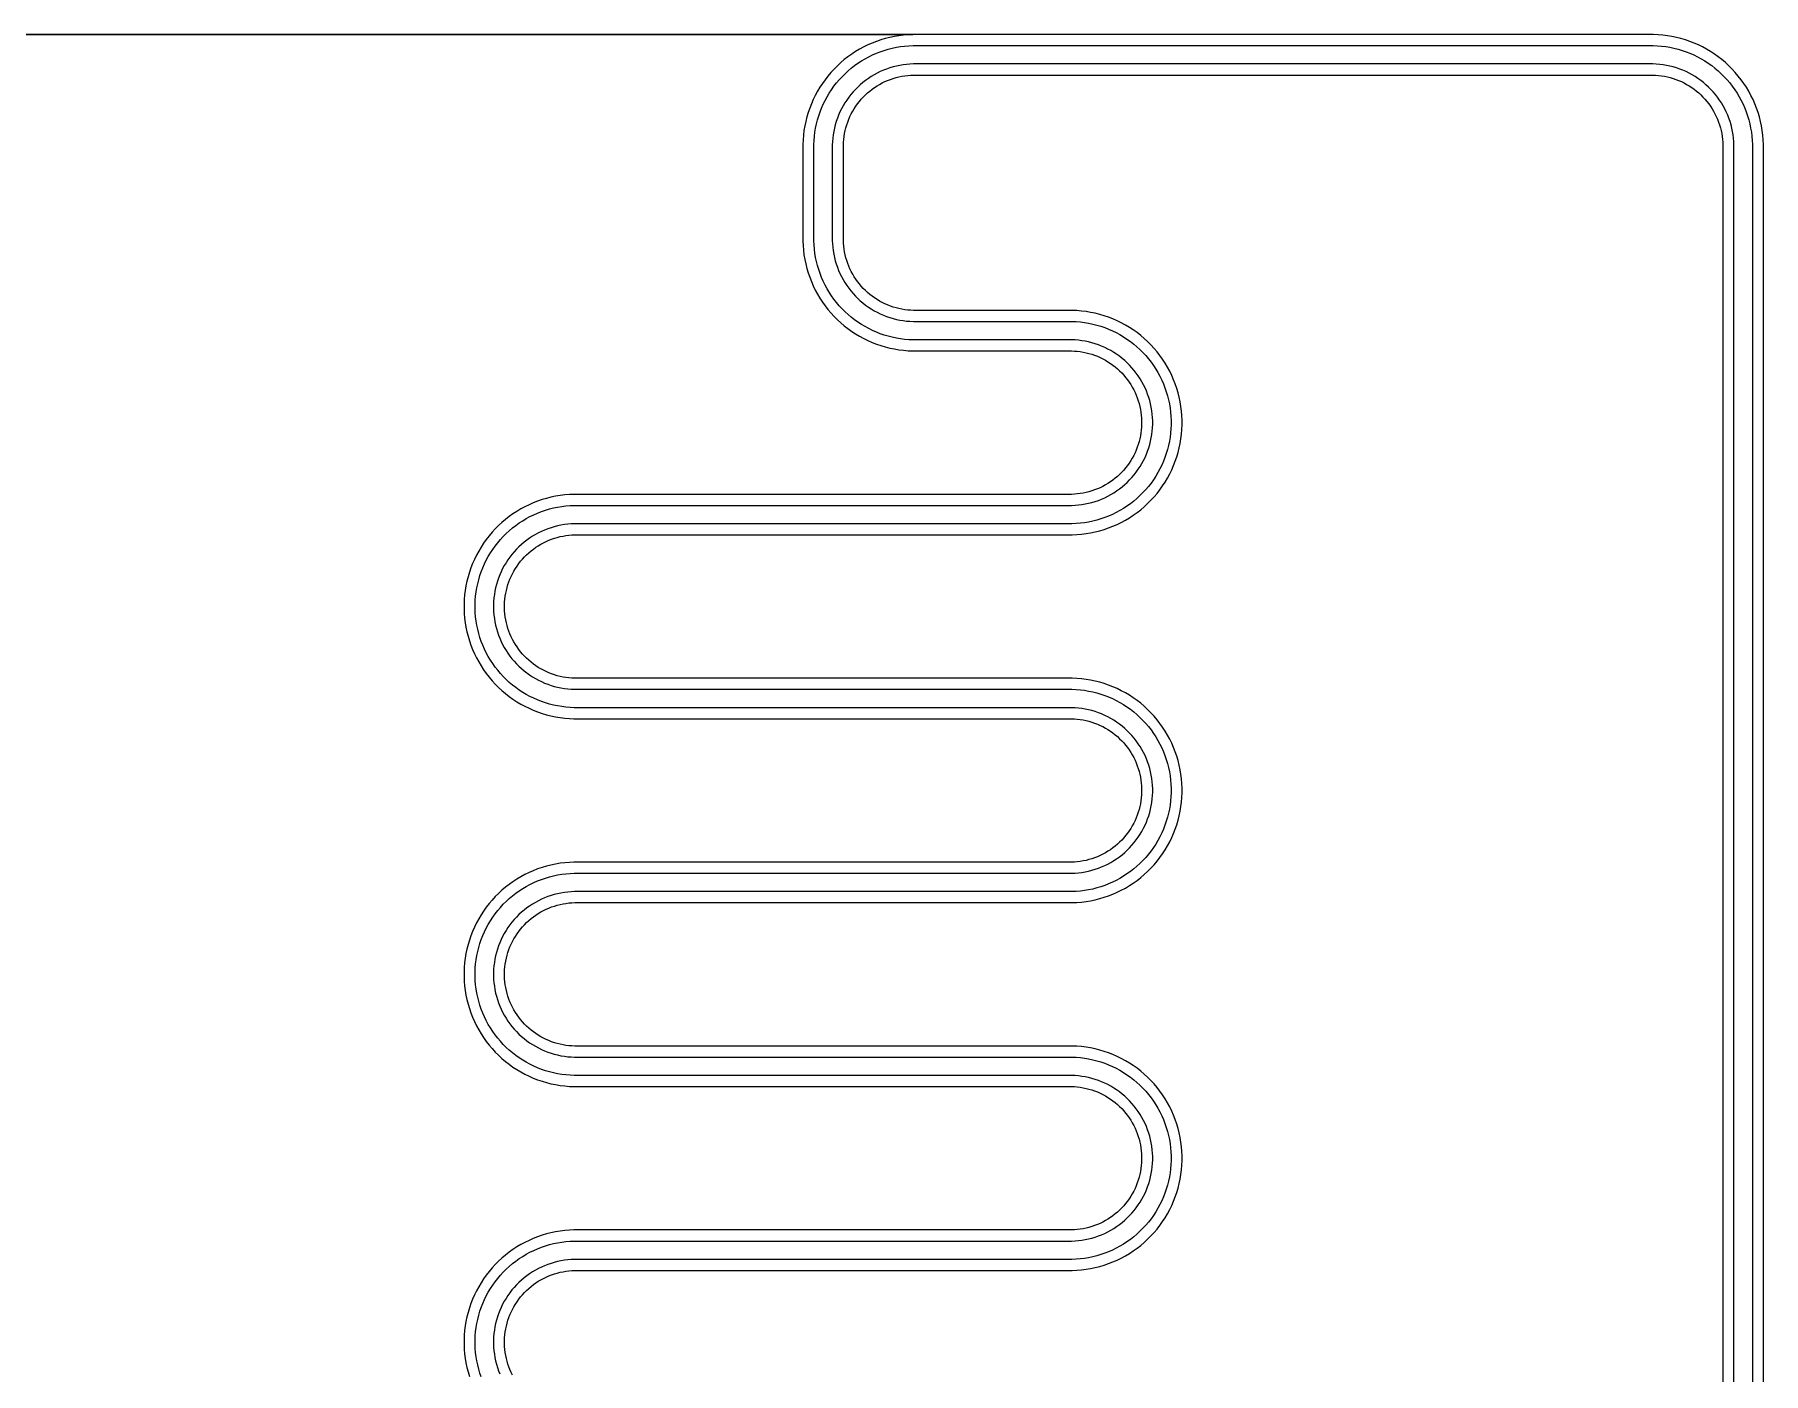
# Model space of a CAD drawing. Extents: x -3354 to 6958, y 9496 to 19808.
# Drawn here: x 2920 to 3860, y 13909 to 14637 of the extents above; entities that cross this region are included whole.
import ezdxf

# ---------------------------------------------------------------- set-up
doc = ezdxf.new("R2010")
doc.units = 0
doc.layers.add('L1D0', color=3, linetype='CONTINUOUS')

msp = doc.modelspace()

# ---------------------------------------------------------------- linework, layer by layer
at = {"layer": 'L1D0'}
for points in [[(3859.83, 13568.013), (3859.83, 14577.274), (3859.726, 14579.794), (3859.518, 14582.307), (3859.206, 14584.81), (3858.79, 14587.297), (3858.273, 14589.765), (3857.654, 14592.21), (3856.934, 14594.627), (3856.115, 14597.012), (3855.199, 14599.362), (3854.186, 14601.671), (3853.078, 14603.937), (3851.878, 14606.155), (3850.587, 14608.321), (3849.207, 14610.432), (3847.742, 14612.485), (3846.193, 14614.475), (3844.563, 14616.399), (3842.855, 14618.255), (3841.072, 14620.038), (3839.216, 14621.746), (3837.292, 14623.376), (3835.302, 14624.925), (3833.249, 14626.39), (3831.138, 14627.77), (3828.972, 14629.061), (3826.754, 14630.261), (3824.488, 14631.369), (3822.179, 14632.382), (3819.829, 14633.298), (3817.444, 14634.117), (3815.027, 14634.837), (3812.582, 14635.456), (3810.114, 14635.973), (3807.627, 14636.389), (3805.124, 14636.701), (3802.611, 14636.909), (3800.091, 14637.013), (-1551.17, 14637.013)], [(1600.091, 14637.013), (3397.569, 14637.013), (3395.049, 14636.909), (3392.536, 14636.701), (3390.033, 14636.389), (3387.546, 14635.973), (3385.078, 14635.456), (3382.633, 14634.837), (3380.216, 14634.117), (3377.831, 14633.298), (3375.481, 14632.382), (3373.172, 14631.369), (3370.906, 14630.261), (3368.688, 14629.061), (3366.522, 14627.77), (3364.411, 14626.39), (3362.358, 14624.925), (3360.368, 14623.376), (3358.444, 14621.746), (3356.588, 14620.038), (3354.805, 14618.255), (3353.097, 14616.399), (3351.467, 14614.475), (3349.918, 14612.485), (3348.453, 14610.432), (3347.073, 14608.321), (3345.782, 14606.155), (3344.582, 14603.937), (3343.474, 14601.671), (3342.461, 14599.362), (3341.545, 14597.012), (3340.726, 14594.627), (3340.006, 14592.21), (3339.387, 14589.765), (3338.87, 14587.297), (3338.454, 14584.81), (3338.142, 14582.307), (3337.934, 14579.794), (3337.83, 14577.274), (3337.83, 14524.752), (3337.934, 14522.232), (3338.142, 14519.719), (3338.454, 14517.216), (3338.87, 14514.729), (3339.387, 14512.261), (3340.006, 14509.816), (3340.726, 14507.399), (3341.545, 14505.014), (3342.461, 14502.664), (3343.474, 14500.355), (3344.582, 14498.089), (3345.782, 14495.871), (3347.073, 14493.705), (3348.453, 14491.594), (3349.918, 14489.541), (3351.467, 14487.551), (3353.097, 14485.627), (3354.805, 14483.771), (3356.588, 14481.988), (3358.444, 14480.28), (3360.368, 14478.65), (3362.358, 14477.101), (3364.411, 14475.636), (3366.522, 14474.256), (3368.688, 14472.965), (3370.906, 14471.765), (3373.172, 14470.657), (3375.481, 14469.644), (3377.831, 14468.728), (3380.216, 14467.909), (3382.633, 14467.189), (3385.078, 14466.57), (3387.546, 14466.053), (3390.033, 14465.637), (3392.536, 14465.325), (3395.049, 14465.117), (3397.569, 14465.013), (3483.753, 14465.013), (3485.364, 14464.946), (3486.971, 14464.813), (3488.571, 14464.614), (3490.161, 14464.348), (3491.739, 14464.018), (3493.302, 14463.622), (3494.848, 14463.162), (3496.373, 14462.638), (3497.875, 14462.052), (3499.351, 14461.404), (3500.8, 14460.696), (3502.218, 14459.929), (3503.603, 14459.103), (3504.953, 14458.222), (3506.265, 14457.285), (3507.537, 14456.294), (3508.768, 14455.252), (3509.954, 14454.16), (3511.094, 14453.02), (3512.186, 14451.834), (3513.228, 14450.603), (3514.219, 14449.331), (3515.156, 14448.019), (3516.037, 14446.669), (3516.863, 14445.284), (3517.63, 14443.866), (3518.338, 14442.417), (3518.986, 14440.941), (3519.572, 14439.439), (3520.096, 14437.914), (3520.556, 14436.368), (3520.952, 14434.805), (3521.282, 14433.227), (3521.548, 14431.637), (3521.747, 14430.037), (3521.88, 14428.43), (3521.947, 14426.819), (3521.947, 14425.207), (3521.88, 14423.596), (3521.747, 14421.989), (3521.548, 14420.389), (3521.282, 14418.799), (3520.952, 14417.221), (3520.556, 14415.658), (3520.096, 14414.112), (3519.572, 14412.587), (3518.986, 14411.085), (3518.338, 14409.609), (3517.63, 14408.16), (3516.863, 14406.742), (3516.037, 14405.357), (3515.156, 14404.007), (3514.219, 14402.695), (3513.228, 14401.423), (3512.186, 14400.192), (3511.094, 14399.006), (3509.954, 14397.866), (3508.768, 14396.774), (3507.537, 14395.732), (3506.265, 14394.741), (3504.953, 14393.804), (3503.603, 14392.923), (3502.218, 14392.097), (3500.8, 14391.33), (3499.351, 14390.622), (3497.875, 14389.974), (3496.373, 14389.388), (3494.848, 14388.864), (3493.302, 14388.404), (3491.739, 14388.008), (3490.161, 14387.678), (3488.571, 14387.412), (3486.971, 14387.213), (3485.364, 14387.08), (3483.753, 14387.013), (3213.452, 14387.013), (3210.932, 14386.909), (3208.419, 14386.701), (3205.916, 14386.389), (3203.429, 14385.973), (3200.961, 14385.456), (3198.516, 14384.837), (3196.099, 14384.117), (3193.714, 14383.298), (3191.364, 14382.382), (3189.055, 14381.369), (3186.789, 14380.261), (3184.571, 14379.061), (3182.405, 14377.77), (3180.294, 14376.39), (3178.241, 14374.925), (3176.251, 14373.376), (3174.327, 14371.746), (3172.471, 14370.038), (3170.688, 14368.255), (3168.98, 14366.399), (3167.35, 14364.475), (3165.801, 14362.485), (3164.336, 14360.432), (3162.956, 14358.321), (3161.665, 14356.155), (3160.465, 14353.937), (3159.357, 14351.671), (3158.344, 14349.362), (3157.428, 14347.012), (3156.609, 14344.627), (3155.889, 14342.21), (3155.27, 14339.765), (3154.753, 14337.297), (3154.337, 14334.81), (3154.025, 14332.307), (3153.817, 14329.794), (3153.713, 14327.274), (3153.713, 14324.752), (3153.817, 14322.232), (3154.025, 14319.719), (3154.337, 14317.216), (3154.753, 14314.729), (3155.27, 14312.261), (3155.889, 14309.816), (3156.609, 14307.399), (3157.428, 14305.014), (3158.344, 14302.664), (3159.357, 14300.355), (3160.465, 14298.089), (3161.665, 14295.871), (3162.956, 14293.705), (3164.336, 14291.594), (3165.801, 14289.541), (3167.35, 14287.551), (3168.98, 14285.627), (3170.688, 14283.771), (3172.471, 14281.988), (3174.327, 14280.28), (3176.251, 14278.65), (3178.241, 14277.101), (3180.294, 14275.636), (3182.405, 14274.256), (3184.571, 14272.965), (3186.789, 14271.765), (3189.055, 14270.657), (3191.364, 14269.644), (3193.714, 14268.728), (3196.099, 14267.909), (3198.516, 14267.189), (3200.961, 14266.57), (3203.429, 14266.053), (3205.916, 14265.637), (3208.419, 14265.325), (3210.932, 14265.117), (3213.452, 14265.013), (3483.753, 14265.013), (3485.364, 14264.946), (3486.971, 14264.813), (3488.571, 14264.614), (3490.161, 14264.348), (3491.739, 14264.018), (3493.302, 14263.622), (3494.848, 14263.162), (3496.373, 14262.638), (3497.875, 14262.052), (3499.351, 14261.404), (3500.8, 14260.696), (3502.218, 14259.929), (3503.603, 14259.103), (3504.953, 14258.222), (3506.265, 14257.285), (3507.537, 14256.294), (3508.768, 14255.252), (3509.954, 14254.16), (3511.094, 14253.02), (3512.186, 14251.834), (3513.228, 14250.603), (3514.219, 14249.331), (3515.156, 14248.019), (3516.037, 14246.669), (3516.863, 14245.284), (3517.63, 14243.866), (3518.338, 14242.417), (3518.986, 14240.941), (3519.572, 14239.439), (3520.096, 14237.914), (3520.556, 14236.368), (3520.952, 14234.805), (3521.282, 14233.227), (3521.548, 14231.637), (3521.747, 14230.037), (3521.88, 14228.43), (3521.947, 14226.819), (3521.947, 14225.207), (3521.88, 14223.596), (3521.747, 14221.989), (3521.548, 14220.389), (3521.282, 14218.799), (3520.952, 14217.221), (3520.556, 14215.658), (3520.096, 14214.112), (3519.572, 14212.587), (3518.986, 14211.085), (3518.338, 14209.609), (3517.63, 14208.16), (3516.863, 14206.742), (3516.037, 14205.357), (3515.156, 14204.007), (3514.219, 14202.695), (3513.228, 14201.423), (3512.186, 14200.192), (3511.094, 14199.006), (3509.954, 14197.866), (3508.768, 14196.774), (3507.537, 14195.732), (3506.265, 14194.741), (3504.953, 14193.804), (3503.603, 14192.923), (3502.218, 14192.097), (3500.8, 14191.33), (3499.351, 14190.622), (3497.875, 14189.974), (3496.373, 14189.388), (3494.848, 14188.864), (3493.302, 14188.404), (3491.739, 14188.008), (3490.161, 14187.678), (3488.571, 14187.412), (3486.971, 14187.213), (3485.364, 14187.08), (3483.753, 14187.013), (3213.452, 14187.013), (3210.932, 14186.909), (3208.419, 14186.701), (3205.916, 14186.389), (3203.429, 14185.973), (3200.961, 14185.456), (3198.516, 14184.837), (3196.099, 14184.117), (3193.714, 14183.298), (3191.364, 14182.382), (3189.055, 14181.369), (3186.789, 14180.261), (3184.571, 14179.061), (3182.405, 14177.77), (3180.294, 14176.39), (3178.241, 14174.925), (3176.251, 14173.376), (3174.327, 14171.746), (3172.471, 14170.038), (3170.688, 14168.255), (3168.98, 14166.399), (3167.35, 14164.475), (3165.801, 14162.485), (3164.336, 14160.432), (3162.956, 14158.321), (3161.665, 14156.155), (3160.465, 14153.937), (3159.357, 14151.671), (3158.344, 14149.362), (3157.428, 14147.012), (3156.609, 14144.627), (3155.889, 14142.21), (3155.27, 14139.765), (3154.753, 14137.297), (3154.337, 14134.81), (3154.025, 14132.307), (3153.817, 14129.794), (3153.713, 14127.274), (3153.713, 14124.752), (3153.817, 14122.232), (3154.025, 14119.719), (3154.337, 14117.216), (3154.753, 14114.729), (3155.27, 14112.261), (3155.889, 14109.816), (3156.609, 14107.399), (3157.428, 14105.014), (3158.344, 14102.664), (3159.357, 14100.355), (3160.465, 14098.089), (3161.665, 14095.871), (3162.956, 14093.705), (3164.336, 14091.594), (3165.801, 14089.541), (3167.35, 14087.551), (3168.98, 14085.627), (3170.688, 14083.771), (3172.471, 14081.988), (3174.327, 14080.28), (3176.251, 14078.65), (3178.241, 14077.101), (3180.294, 14075.636), (3182.405, 14074.256), (3184.571, 14072.965), (3186.789, 14071.765), (3189.055, 14070.657), (3191.364, 14069.644), (3193.714, 14068.728), (3196.099, 14067.909), (3198.516, 14067.189), (3200.961, 14066.57), (3203.429, 14066.053), (3205.916, 14065.637), (3208.419, 14065.325), (3210.932, 14065.117), (3213.452, 14065.013), (3483.753, 14065.013), (3485.364, 14064.946), (3486.971, 14064.813), (3488.571, 14064.614), (3490.161, 14064.348), (3491.739, 14064.018), (3493.302, 14063.622), (3494.848, 14063.162), (3496.373, 14062.638), (3497.875, 14062.052), (3499.351, 14061.404), (3500.8, 14060.696), (3502.218, 14059.929), (3503.603, 14059.103), (3504.953, 14058.222), (3506.265, 14057.285), (3507.537, 14056.294), (3508.768, 14055.252), (3509.954, 14054.16), (3511.094, 14053.02), (3512.186, 14051.834), (3513.228, 14050.603), (3514.219, 14049.331), (3515.156, 14048.019), (3516.037, 14046.669), (3516.863, 14045.284), (3517.63, 14043.866), (3518.338, 14042.417), (3518.986, 14040.941), (3519.572, 14039.439), (3520.096, 14037.914), (3520.556, 14036.368), (3520.952, 14034.805), (3521.282, 14033.227), (3521.548, 14031.637), (3521.747, 14030.037), (3521.88, 14028.43), (3521.947, 14026.819), (3521.947, 14025.207), (3521.88, 14023.596), (3521.747, 14021.989), (3521.548, 14020.389), (3521.282, 14018.799), (3520.952, 14017.221), (3520.556, 14015.658), (3520.096, 14014.112), (3519.572, 14012.587), (3518.986, 14011.085), (3518.338, 14009.609), (3517.63, 14008.16), (3516.863, 14006.742), (3516.037, 14005.357), (3515.156, 14004.007), (3514.219, 14002.695), (3513.228, 14001.423), (3512.186, 14000.192), (3511.094, 13999.006), (3509.954, 13997.866), (3508.768, 13996.774), (3507.537, 13995.732), (3506.265, 13994.741), (3504.953, 13993.804), (3503.603, 13992.923), (3502.218, 13992.097), (3500.8, 13991.33), (3499.351, 13990.622), (3497.875, 13989.974), (3496.373, 13989.388), (3494.848, 13988.864), (3493.302, 13988.404), (3491.739, 13988.008), (3490.161, 13987.678), (3488.571, 13987.412), (3486.971, 13987.213), (3485.364, 13987.08), (3483.753, 13987.013), (3213.452, 13987.013), (3210.932, 13986.909), (3208.419, 13986.701), (3205.916, 13986.389), (3203.429, 13985.973), (3200.961, 13985.456), (3198.516, 13984.837), (3196.099, 13984.117), (3193.714, 13983.298), (3191.364, 13982.382), (3189.055, 13981.369), (3186.789, 13980.261), (3184.571, 13979.061), (3182.405, 13977.77), (3180.294, 13976.39), (3178.241, 13974.925), (3176.251, 13973.376), (3174.327, 13971.746), (3172.471, 13970.038), (3170.688, 13968.255), (3168.98, 13966.399), (3167.35, 13964.475), (3165.801, 13962.485), (3164.336, 13960.432), (3162.956, 13958.321), (3161.665, 13956.155), (3160.465, 13953.937), (3159.357, 13951.671), (3158.344, 13949.362), (3157.428, 13947.012), (3156.609, 13944.627), (3155.889, 13942.21), (3155.27, 13939.765), (3154.753, 13937.297), (3154.337, 13934.81), (3154.025, 13932.307), (3153.817, 13929.794), (3153.713, 13927.274), (3153.713, 13924.752), (3153.817, 13922.232), (3154.025, 13919.719), (3154.337, 13917.216), (3154.753, 13914.729), (3155.27, 13912.261), (3155.889, 13909.816), (3156.609, 13907.399)], [(3163.062, 13907.079), (3162.324, 13909.23), (3161.675, 13911.409), (3161.117, 13913.613), (3160.65, 13915.839), (3160.276, 13918.082), (3159.995, 13920.338), (3159.807, 13922.604), (3159.713, 13924.876), (3159.713, 13927.15), (3159.807, 13929.422), (3159.995, 13931.688), (3160.276, 13933.944), (3160.65, 13936.187), (3161.117, 13938.413), (3161.675, 13940.617), (3162.324, 13942.796), (3163.062, 13944.947), (3163.889, 13947.065), (3164.802, 13949.147), (3165.801, 13951.19), (3166.883, 13953.19), (3168.047, 13955.143), (3169.291, 13957.047), (3170.612, 13958.898), (3172.009, 13960.692), (3173.478, 13962.427), (3175.018, 13964.1), (3176.626, 13965.708), (3178.299, 13967.248), (3180.034, 13968.717), (3181.828, 13970.114), (3183.679, 13971.435), (3185.583, 13972.679), (3187.536, 13973.843), (3189.536, 13974.925), (3191.579, 13975.924), (3193.661, 13976.837), (3195.779, 13977.664), (3197.93, 13978.402), (3200.109, 13979.051), (3202.313, 13979.609), (3204.539, 13980.076), (3206.782, 13980.45), (3209.038, 13980.731), (3211.304, 13980.919), (3213.576, 13981.013), (3483.877, 13981.013), (3485.736, 13981.09), (3487.59, 13981.244), (3489.436, 13981.474), (3491.271, 13981.78), (3493.092, 13982.162), (3494.896, 13982.618), (3496.679, 13983.149), (3498.438, 13983.753), (3500.171, 13984.43), (3501.875, 13985.177), (3503.547, 13985.994), (3505.183, 13986.879), (3506.781, 13987.832), (3508.338, 13988.849), (3509.853, 13989.93), (3511.321, 13991.073), (3512.74, 13992.275), (3514.109, 13993.535), (3515.425, 13994.851), (3516.685, 13996.22), (3517.887, 13997.639), (3519.03, 13999.107), (3520.111, 14000.622), (3521.128, 14002.179), (3522.081, 14003.777), (3522.966, 14005.413), (3523.783, 14007.085), (3524.53, 14008.789), (3525.207, 14010.522), (3525.811, 14012.281), (3526.342, 14014.064), (3526.798, 14015.868), (3527.18, 14017.689), (3527.486, 14019.524), (3527.716, 14021.37), (3527.87, 14023.224), (3527.947, 14025.083), (3527.947, 14026.943), (3527.87, 14028.802), (3527.716, 14030.656), (3527.486, 14032.502), (3527.18, 14034.337), (3526.798, 14036.158), (3526.342, 14037.962), (3525.811, 14039.745), (3525.207, 14041.504), (3524.53, 14043.237), (3523.783, 14044.941), (3522.966, 14046.613), (3522.081, 14048.249), (3521.128, 14049.847), (3520.111, 14051.404), (3519.03, 14052.919), (3517.887, 14054.387), (3516.685, 14055.806), (3515.425, 14057.175), (3514.109, 14058.491), (3512.74, 14059.751), (3511.321, 14060.953), (3509.853, 14062.096), (3508.338, 14063.177), (3506.781, 14064.194), (3505.183, 14065.147), (3503.547, 14066.032), (3501.875, 14066.849), (3500.171, 14067.596), (3498.438, 14068.273), (3496.679, 14068.877), (3494.896, 14069.408), (3493.092, 14069.864), (3491.271, 14070.246), (3489.436, 14070.552), (3487.59, 14070.782), (3485.736, 14070.936), (3483.877, 14071.013), (3213.576, 14071.013), (3211.304, 14071.107), (3209.038, 14071.295), (3206.782, 14071.576), (3204.539, 14071.95), (3202.313, 14072.417), (3200.109, 14072.975), (3197.93, 14073.624), (3195.779, 14074.362), (3193.661, 14075.189), (3191.579, 14076.102), (3189.536, 14077.101), (3187.536, 14078.183), (3185.583, 14079.347), (3183.679, 14080.591), (3181.828, 14081.912), (3180.034, 14083.309), (3178.299, 14084.778), (3176.626, 14086.318), (3175.018, 14087.926), (3173.478, 14089.599), (3172.009, 14091.334), (3170.612, 14093.128), (3169.291, 14094.979), (3168.047, 14096.883), (3166.883, 14098.836), (3165.801, 14100.836), (3164.802, 14102.879), (3163.889, 14104.961), (3163.062, 14107.079), (3162.324, 14109.23), (3161.675, 14111.409), (3161.117, 14113.613), (3160.65, 14115.839), (3160.276, 14118.082), (3159.995, 14120.338), (3159.807, 14122.604), (3159.713, 14124.876), (3159.713, 14127.15), (3159.807, 14129.422), (3159.995, 14131.688), (3160.276, 14133.944), (3160.65, 14136.187), (3161.117, 14138.413), (3161.675, 14140.617), (3162.324, 14142.796), (3163.062, 14144.947), (3163.889, 14147.065), (3164.802, 14149.147), (3165.801, 14151.19), (3166.883, 14153.19), (3168.047, 14155.143), (3169.291, 14157.047), (3170.612, 14158.898), (3172.009, 14160.692), (3173.478, 14162.427), (3175.018, 14164.1), (3176.626, 14165.708), (3178.299, 14167.248), (3180.034, 14168.717), (3181.828, 14170.114), (3183.679, 14171.435), (3185.583, 14172.679), (3187.536, 14173.843), (3189.536, 14174.925), (3191.579, 14175.924), (3193.661, 14176.837), (3195.779, 14177.664), (3197.93, 14178.402), (3200.109, 14179.051), (3202.313, 14179.609), (3204.539, 14180.076), (3206.782, 14180.45), (3209.038, 14180.731), (3211.304, 14180.919), (3213.576, 14181.013), (3483.877, 14181.013), (3485.736, 14181.09), (3487.59, 14181.244), (3489.436, 14181.474), (3491.271, 14181.78), (3493.092, 14182.162), (3494.896, 14182.618), (3496.679, 14183.149), (3498.438, 14183.753), (3500.171, 14184.43), (3501.875, 14185.177), (3503.547, 14185.994), (3505.183, 14186.879), (3506.781, 14187.832), (3508.338, 14188.849), (3509.853, 14189.93), (3511.321, 14191.073), (3512.74, 14192.275), (3514.109, 14193.535), (3515.425, 14194.851), (3516.685, 14196.22), (3517.887, 14197.639), (3519.03, 14199.107), (3520.111, 14200.622), (3521.128, 14202.179), (3522.081, 14203.777), (3522.966, 14205.413), (3523.783, 14207.085), (3524.53, 14208.789), (3525.207, 14210.522), (3525.811, 14212.281), (3526.342, 14214.064), (3526.798, 14215.868), (3527.18, 14217.689), (3527.486, 14219.524), (3527.716, 14221.37), (3527.87, 14223.224), (3527.947, 14225.083), (3527.947, 14226.943), (3527.87, 14228.802), (3527.716, 14230.656), (3527.486, 14232.502), (3527.18, 14234.337), (3526.798, 14236.158), (3526.342, 14237.962), (3525.811, 14239.745), (3525.207, 14241.504), (3524.53, 14243.237), (3523.783, 14244.941), (3522.966, 14246.613), (3522.081, 14248.249), (3521.128, 14249.847), (3520.111, 14251.404), (3519.03, 14252.919), (3517.887, 14254.387), (3516.685, 14255.806), (3515.425, 14257.175), (3514.109, 14258.491), (3512.74, 14259.751), (3511.321, 14260.953), (3509.853, 14262.096), (3508.338, 14263.177), (3506.781, 14264.194), (3505.183, 14265.147), (3503.547, 14266.032), (3501.875, 14266.849), (3500.171, 14267.596), (3498.438, 14268.273), (3496.679, 14268.877), (3494.896, 14269.408), (3493.092, 14269.864), (3491.271, 14270.246), (3489.436, 14270.552), (3487.59, 14270.782), (3485.736, 14270.936), (3483.877, 14271.013), (3213.576, 14271.013), (3211.304, 14271.107), (3209.038, 14271.295), (3206.782, 14271.576), (3204.539, 14271.95), (3202.313, 14272.417), (3200.109, 14272.975), (3197.93, 14273.624), (3195.779, 14274.362), (3193.661, 14275.189), (3191.579, 14276.102), (3189.536, 14277.101), (3187.536, 14278.183), (3185.583, 14279.347), (3183.679, 14280.591), (3181.828, 14281.912), (3180.034, 14283.309), (3178.299, 14284.778), (3176.626, 14286.318), (3175.018, 14287.926), (3173.478, 14289.599), (3172.009, 14291.334), (3170.612, 14293.128), (3169.291, 14294.979), (3168.047, 14296.883), (3166.883, 14298.836), (3165.801, 14300.836), (3164.802, 14302.879), (3163.889, 14304.961), (3163.062, 14307.079), (3162.324, 14309.23), (3161.675, 14311.409), (3161.117, 14313.613), (3160.65, 14315.839), (3160.276, 14318.082), (3159.995, 14320.338), (3159.807, 14322.604), (3159.713, 14324.876), (3159.713, 14327.15), (3159.807, 14329.422), (3159.995, 14331.688), (3160.276, 14333.944), (3160.65, 14336.187), (3161.117, 14338.413), (3161.675, 14340.617), (3162.324, 14342.796), (3163.062, 14344.947), (3163.889, 14347.065), (3164.802, 14349.147), (3165.801, 14351.19), (3166.883, 14353.19), (3168.047, 14355.143), (3169.291, 14357.047), (3170.612, 14358.898), (3172.009, 14360.692), (3173.478, 14362.427), (3175.018, 14364.1), (3176.626, 14365.708), (3178.299, 14367.248), (3180.034, 14368.717), (3181.828, 14370.114), (3183.679, 14371.435), (3185.583, 14372.679), (3187.536, 14373.843), (3189.536, 14374.925), (3191.579, 14375.924), (3193.661, 14376.837), (3195.779, 14377.664), (3197.93, 14378.402), (3200.109, 14379.051), (3202.313, 14379.609), (3204.539, 14380.076), (3206.782, 14380.45), (3209.038, 14380.731), (3211.304, 14380.919), (3213.576, 14381.013), (3483.877, 14381.013), (3485.736, 14381.09), (3487.59, 14381.244), (3489.436, 14381.474), (3491.271, 14381.78), (3493.092, 14382.162), (3494.896, 14382.618), (3496.679, 14383.149), (3498.438, 14383.753), (3500.171, 14384.43), (3501.875, 14385.177), (3503.547, 14385.994), (3505.183, 14386.879), (3506.781, 14387.832), (3508.338, 14388.849), (3509.853, 14389.93), (3511.321, 14391.073), (3512.74, 14392.275), (3514.109, 14393.535), (3515.425, 14394.851), (3516.685, 14396.22), (3517.887, 14397.639), (3519.03, 14399.107), (3520.111, 14400.622), (3521.128, 14402.179), (3522.081, 14403.777), (3522.966, 14405.413), (3523.783, 14407.085), (3524.53, 14408.789), (3525.207, 14410.522), (3525.811, 14412.281), (3526.342, 14414.064), (3526.798, 14415.868), (3527.18, 14417.689), (3527.486, 14419.524), (3527.716, 14421.37), (3527.87, 14423.224), (3527.947, 14425.083), (3527.947, 14426.943), (3527.87, 14428.802), (3527.716, 14430.656), (3527.486, 14432.502), (3527.18, 14434.337), (3526.798, 14436.158), (3526.342, 14437.962), (3525.811, 14439.745), (3525.207, 14441.504), (3524.53, 14443.237), (3523.783, 14444.941), (3522.966, 14446.613), (3522.081, 14448.249), (3521.128, 14449.847), (3520.111, 14451.404), (3519.03, 14452.919), (3517.887, 14454.387), (3516.685, 14455.806), (3515.425, 14457.175), (3514.109, 14458.491), (3512.74, 14459.751), (3511.321, 14460.953), (3509.853, 14462.096), (3508.338, 14463.177), (3506.781, 14464.194), (3505.183, 14465.147), (3503.547, 14466.032), (3501.875, 14466.849), (3500.171, 14467.596), (3498.438, 14468.273), (3496.679, 14468.877), (3494.896, 14469.408), (3493.092, 14469.864), (3491.271, 14470.246), (3489.436, 14470.552), (3487.59, 14470.782), (3485.736, 14470.936), (3483.877, 14471.013), (3397.693, 14471.013), (3395.421, 14471.107), (3393.155, 14471.295), (3390.899, 14471.576), (3388.656, 14471.95), (3386.43, 14472.417), (3384.226, 14472.975), (3382.047, 14473.624), (3379.896, 14474.362), (3377.778, 14475.189), (3375.696, 14476.102), (3373.653, 14477.101), (3371.653, 14478.183), (3369.7, 14479.347), (3367.796, 14480.591), (3365.945, 14481.912), (3364.151, 14483.309), (3362.416, 14484.778), (3360.743, 14486.318), (3359.135, 14487.926), (3357.595, 14489.599), (3356.126, 14491.334), (3354.729, 14493.128), (3353.408, 14494.979), (3352.164, 14496.883), (3351, 14498.836), (3349.918, 14500.836), (3348.919, 14502.879), (3348.006, 14504.961), (3347.179, 14507.079), (3346.441, 14509.23), (3345.792, 14511.409), (3345.234, 14513.613), (3344.767, 14515.839), (3344.393, 14518.082), (3344.112, 14520.338), (3343.924, 14522.604), (3343.83, 14524.876), (3343.83, 14577.15), (3343.924, 14579.422), (3344.112, 14581.688), (3344.393, 14583.944), (3344.767, 14586.187), (3345.234, 14588.413), (3345.792, 14590.617), (3346.441, 14592.796), (3347.179, 14594.947), (3348.006, 14597.065), (3348.919, 14599.147), (3349.918, 14601.19), (3351, 14603.19), (3352.164, 14605.143), (3353.408, 14607.047), (3354.729, 14608.898), (3356.126, 14610.692), (3357.595, 14612.427), (3359.135, 14614.1), (3360.743, 14615.708), (3362.416, 14617.248), (3364.151, 14618.717), (3365.945, 14620.114), (3367.796, 14621.435), (3369.7, 14622.679), (3371.653, 14623.843), (3373.653, 14624.925), (3375.696, 14625.924), (3377.778, 14626.837), (3379.896, 14627.664), (3382.047, 14628.402), (3384.226, 14629.051), (3386.43, 14629.609), (3388.656, 14630.076), (3390.899, 14630.45), (3393.155, 14630.731), (3395.421, 14630.919), (3397.693, 14631.013), (3799.967, 14631.013), (3802.239, 14630.919), (3804.505, 14630.731), (3806.761, 14630.45), (3809.004, 14630.076), (3811.23, 14629.609), (3813.434, 14629.051), (3815.613, 14628.402), (3817.764, 14627.664), (3819.882, 14626.837), (3821.964, 14625.924), (3824.007, 14624.925), (3826.007, 14623.843), (3827.96, 14622.679), (3829.864, 14621.435), (3831.715, 14620.114), (3833.509, 14618.717), (3835.244, 14617.248), (3836.917, 14615.708), (3838.525, 14614.1), (3840.065, 14612.427), (3841.534, 14610.692), (3842.931, 14608.898), (3844.252, 14607.047), (3845.496, 14605.143), (3846.66, 14603.19), (3847.742, 14601.19), (3848.741, 14599.147), (3849.654, 14597.065), (3850.481, 14594.947), (3851.219, 14592.796), (3851.868, 14590.617), (3852.426, 14588.413), (3852.893, 14586.187), (3853.267, 14583.944), (3853.548, 14581.688), (3853.736, 14579.422), (3853.83, 14577.15), (3853.83, 13562.013)], [(3843.83, 13562.013), (3843.83, 14576.943), (3843.753, 14578.802), (3843.599, 14580.656), (3843.369, 14582.502), (3843.063, 14584.337), (3842.681, 14586.158), (3842.225, 14587.962), (3841.694, 14589.745), (3841.09, 14591.504), (3840.413, 14593.237), (3839.666, 14594.941), (3838.849, 14596.613), (3837.964, 14598.249), (3837.011, 14599.847), (3835.994, 14601.404), (3834.913, 14602.919), (3833.77, 14604.387), (3832.568, 14605.806), (3831.308, 14607.175), (3829.992, 14608.491), (3828.623, 14609.751), (3827.204, 14610.953), (3825.736, 14612.096), (3824.221, 14613.177), (3822.664, 14614.194), (3821.066, 14615.147), (3819.43, 14616.032), (3817.758, 14616.849), (3816.054, 14617.596), (3814.321, 14618.273), (3812.562, 14618.877), (3810.779, 14619.408), (3808.975, 14619.864), (3807.154, 14620.246), (3805.319, 14620.552), (3803.473, 14620.782), (3801.619, 14620.936), (3799.76, 14621.013), (3397.9, 14621.013), (3396.041, 14620.936), (3394.187, 14620.782), (3392.341, 14620.552), (3390.506, 14620.246), (3388.685, 14619.864), (3386.881, 14619.408), (3385.098, 14618.877), (3383.339, 14618.273), (3381.606, 14617.596), (3379.902, 14616.849), (3378.23, 14616.032), (3376.594, 14615.147), (3374.996, 14614.194), (3373.439, 14613.177), (3371.924, 14612.096), (3370.456, 14610.953), (3369.037, 14609.751), (3367.668, 14608.491), (3366.352, 14607.175), (3365.092, 14605.806), (3363.89, 14604.387), (3362.747, 14602.919), (3361.666, 14601.404), (3360.649, 14599.847), (3359.696, 14598.249), (3358.811, 14596.613), (3357.994, 14594.941), (3357.247, 14593.237), (3356.57, 14591.504), (3355.966, 14589.745), (3355.435, 14587.962), (3354.979, 14586.158), (3354.597, 14584.337), (3354.291, 14582.502), (3354.061, 14580.656), (3353.907, 14578.802), (3353.83, 14576.943), (3353.83, 14525.083), (3353.907, 14523.224), (3354.061, 14521.37), (3354.291, 14519.524), (3354.597, 14517.689), (3354.979, 14515.868), (3355.435, 14514.064), (3355.966, 14512.281), (3356.57, 14510.522), (3357.247, 14508.789), (3357.994, 14507.085), (3358.811, 14505.413), (3359.696, 14503.777), (3360.649, 14502.179), (3361.666, 14500.622), (3362.747, 14499.107), (3363.89, 14497.639), (3365.092, 14496.22), (3366.352, 14494.851), (3367.668, 14493.535), (3369.037, 14492.275), (3370.456, 14491.073), (3371.924, 14489.93), (3373.439, 14488.849), (3374.996, 14487.832), (3376.594, 14486.879), (3378.23, 14485.994), (3379.902, 14485.177), (3381.606, 14484.43), (3383.339, 14483.753), (3385.098, 14483.149), (3386.881, 14482.618), (3388.685, 14482.162), (3390.506, 14481.78), (3392.341, 14481.474), (3394.187, 14481.244), (3396.041, 14481.09), (3397.9, 14481.013), (3484.084, 14481.013), (3486.356, 14480.919), (3488.622, 14480.731), (3490.878, 14480.45), (3493.121, 14480.076), (3495.347, 14479.609), (3497.551, 14479.051), (3499.73, 14478.402), (3501.881, 14477.664), (3503.999, 14476.837), (3506.081, 14475.924), (3508.124, 14474.925), (3510.124, 14473.843), (3512.077, 14472.679), (3513.981, 14471.435), (3515.832, 14470.114), (3517.626, 14468.717), (3519.361, 14467.248), (3521.034, 14465.708), (3522.642, 14464.1), (3524.182, 14462.427), (3525.651, 14460.692), (3527.048, 14458.898), (3528.369, 14457.047), (3529.613, 14455.143), (3530.777, 14453.19), (3531.859, 14451.19), (3532.858, 14449.147), (3533.771, 14447.065), (3534.598, 14444.947), (3535.336, 14442.796), (3535.985, 14440.617), (3536.543, 14438.413), (3537.01, 14436.187), (3537.384, 14433.944), (3537.665, 14431.688), (3537.853, 14429.422), (3537.947, 14427.15), (3537.947, 14424.876), (3537.853, 14422.604), (3537.665, 14420.338), (3537.384, 14418.082), (3537.01, 14415.839), (3536.543, 14413.613), (3535.985, 14411.409), (3535.336, 14409.23), (3534.598, 14407.079), (3533.771, 14404.961), (3532.858, 14402.879), (3531.859, 14400.836), (3530.777, 14398.836), (3529.613, 14396.883), (3528.369, 14394.979), (3527.048, 14393.128), (3525.651, 14391.334), (3524.182, 14389.599), (3522.642, 14387.926), (3521.034, 14386.318), (3519.361, 14384.778), (3517.626, 14383.309), (3515.832, 14381.912), (3513.981, 14380.591), (3512.077, 14379.347), (3510.124, 14378.183), (3508.124, 14377.101), (3506.081, 14376.102), (3503.999, 14375.189), (3501.881, 14374.362), (3499.73, 14373.624), (3497.551, 14372.975), (3495.347, 14372.417), (3493.121, 14371.95), (3490.878, 14371.576), (3488.622, 14371.295), (3486.356, 14371.107), (3484.084, 14371.013), (3213.783, 14371.013), (3211.924, 14370.936), (3210.07, 14370.782), (3208.224, 14370.552), (3206.389, 14370.246), (3204.568, 14369.864), (3202.764, 14369.408), (3200.981, 14368.877), (3199.222, 14368.273), (3197.489, 14367.596), (3195.785, 14366.849), (3194.113, 14366.032), (3192.477, 14365.147), (3190.879, 14364.194), (3189.322, 14363.177), (3187.807, 14362.096), (3186.339, 14360.953), (3184.92, 14359.751), (3183.551, 14358.491), (3182.235, 14357.175), (3180.975, 14355.806), (3179.773, 14354.387), (3178.63, 14352.919), (3177.549, 14351.404), (3176.532, 14349.847), (3175.579, 14348.249), (3174.694, 14346.613), (3173.877, 14344.941), (3173.13, 14343.237), (3172.453, 14341.504), (3171.849, 14339.745), (3171.318, 14337.962), (3170.862, 14336.158), (3170.48, 14334.337), (3170.174, 14332.502), (3169.944, 14330.656), (3169.79, 14328.802), (3169.713, 14326.943), (3169.713, 14325.083), (3169.79, 14323.224), (3169.944, 14321.37), (3170.174, 14319.524), (3170.48, 14317.689), (3170.862, 14315.868), (3171.318, 14314.064), (3171.849, 14312.281), (3172.453, 14310.522), (3173.13, 14308.789), (3173.877, 14307.085), (3174.694, 14305.413), (3175.579, 14303.777), (3176.532, 14302.179), (3177.549, 14300.622), (3178.63, 14299.107), (3179.773, 14297.639), (3180.975, 14296.22), (3182.235, 14294.851), (3183.551, 14293.535), (3184.92, 14292.275), (3186.339, 14291.073), (3187.807, 14289.93), (3189.322, 14288.849), (3190.879, 14287.832), (3192.477, 14286.879), (3194.113, 14285.994), (3195.785, 14285.177), (3197.489, 14284.43), (3199.222, 14283.753), (3200.981, 14283.149), (3202.764, 14282.618), (3204.568, 14282.162), (3206.389, 14281.78), (3208.224, 14281.474), (3210.07, 14281.244), (3211.924, 14281.09), (3213.783, 14281.013), (3484.084, 14281.013), (3486.356, 14280.919), (3488.622, 14280.731), (3490.878, 14280.45), (3493.121, 14280.076), (3495.347, 14279.609), (3497.551, 14279.051), (3499.73, 14278.402), (3501.881, 14277.664), (3503.999, 14276.837), (3506.081, 14275.924), (3508.124, 14274.925), (3510.124, 14273.843), (3512.077, 14272.679), (3513.981, 14271.435), (3515.832, 14270.114), (3517.626, 14268.717), (3519.361, 14267.248), (3521.034, 14265.708), (3522.642, 14264.1), (3524.182, 14262.427), (3525.651, 14260.692), (3527.048, 14258.898), (3528.369, 14257.047), (3529.613, 14255.143), (3530.777, 14253.19), (3531.859, 14251.19), (3532.858, 14249.147), (3533.771, 14247.065), (3534.598, 14244.947), (3535.336, 14242.796), (3535.985, 14240.617), (3536.543, 14238.413), (3537.01, 14236.187), (3537.384, 14233.944), (3537.665, 14231.688), (3537.853, 14229.422), (3537.947, 14227.15), (3537.947, 14224.876), (3537.853, 14222.604), (3537.665, 14220.338), (3537.384, 14218.082), (3537.01, 14215.839), (3536.543, 14213.613), (3535.985, 14211.409), (3535.336, 14209.23), (3534.598, 14207.079), (3533.771, 14204.961), (3532.858, 14202.879), (3531.859, 14200.836), (3530.777, 14198.836), (3529.613, 14196.883), (3528.369, 14194.979), (3527.048, 14193.128), (3525.651, 14191.334), (3524.182, 14189.599), (3522.642, 14187.926), (3521.034, 14186.318), (3519.361, 14184.778), (3517.626, 14183.309), (3515.832, 14181.912), (3513.981, 14180.591), (3512.077, 14179.347), (3510.124, 14178.183), (3508.124, 14177.101), (3506.081, 14176.102), (3503.999, 14175.189), (3501.881, 14174.362), (3499.73, 14173.624), (3497.551, 14172.975), (3495.347, 14172.417), (3493.121, 14171.95), (3490.878, 14171.576), (3488.622, 14171.295), (3486.356, 14171.107), (3484.084, 14171.013), (3213.783, 14171.013), (3211.924, 14170.936), (3210.07, 14170.782), (3208.224, 14170.552), (3206.389, 14170.246), (3204.568, 14169.864), (3202.764, 14169.408), (3200.981, 14168.877), (3199.222, 14168.273), (3197.489, 14167.596), (3195.785, 14166.849), (3194.113, 14166.032), (3192.477, 14165.147), (3190.879, 14164.194), (3189.322, 14163.177), (3187.807, 14162.096), (3186.339, 14160.953), (3184.92, 14159.751), (3183.551, 14158.491), (3182.235, 14157.175), (3180.975, 14155.806), (3179.773, 14154.387), (3178.63, 14152.919), (3177.549, 14151.404), (3176.532, 14149.847), (3175.579, 14148.249), (3174.694, 14146.613), (3173.877, 14144.941), (3173.13, 14143.237), (3172.453, 14141.504), (3171.849, 14139.745), (3171.318, 14137.962), (3170.862, 14136.158), (3170.48, 14134.337), (3170.174, 14132.502), (3169.944, 14130.656), (3169.79, 14128.802), (3169.713, 14126.943), (3169.713, 14125.083), (3169.79, 14123.224), (3169.944, 14121.37), (3170.174, 14119.524), (3170.48, 14117.689), (3170.862, 14115.868), (3171.318, 14114.064), (3171.849, 14112.281), (3172.453, 14110.522), (3173.13, 14108.789), (3173.877, 14107.085), (3174.694, 14105.413), (3175.579, 14103.777), (3176.532, 14102.179), (3177.549, 14100.622), (3178.63, 14099.107), (3179.773, 14097.639), (3180.975, 14096.22), (3182.235, 14094.851), (3183.551, 14093.535), (3184.92, 14092.275), (3186.339, 14091.073), (3187.807, 14089.93), (3189.322, 14088.849), (3190.879, 14087.832), (3192.477, 14086.879), (3194.113, 14085.994), (3195.785, 14085.177), (3197.489, 14084.43), (3199.222, 14083.753), (3200.981, 14083.149), (3202.764, 14082.618), (3204.568, 14082.162), (3206.389, 14081.78), (3208.224, 14081.474), (3210.07, 14081.244), (3211.924, 14081.09), (3213.783, 14081.013), (3484.084, 14081.013), (3486.356, 14080.919), (3488.622, 14080.731), (3490.878, 14080.45), (3493.121, 14080.076), (3495.347, 14079.609), (3497.551, 14079.051), (3499.73, 14078.402), (3501.881, 14077.664), (3503.999, 14076.837), (3506.081, 14075.924), (3508.124, 14074.925), (3510.124, 14073.843), (3512.077, 14072.679), (3513.981, 14071.435), (3515.832, 14070.114), (3517.626, 14068.717), (3519.361, 14067.248), (3521.034, 14065.708), (3522.642, 14064.1), (3524.182, 14062.427), (3525.651, 14060.692), (3527.048, 14058.898), (3528.369, 14057.047), (3529.613, 14055.143), (3530.777, 14053.19), (3531.859, 14051.19), (3532.858, 14049.147), (3533.771, 14047.065), (3534.598, 14044.947), (3535.336, 14042.796), (3535.985, 14040.617), (3536.543, 14038.413), (3537.01, 14036.187), (3537.384, 14033.944), (3537.665, 14031.688), (3537.853, 14029.422), (3537.947, 14027.15), (3537.947, 14024.876), (3537.853, 14022.604), (3537.665, 14020.338), (3537.384, 14018.082), (3537.01, 14015.839), (3536.543, 14013.613), (3535.985, 14011.409), (3535.336, 14009.23), (3534.598, 14007.079), (3533.771, 14004.961), (3532.858, 14002.879), (3531.859, 14000.836), (3530.777, 13998.836), (3529.613, 13996.883), (3528.369, 13994.979), (3527.048, 13993.128), (3525.651, 13991.334), (3524.182, 13989.599), (3522.642, 13987.926), (3521.034, 13986.318), (3519.361, 13984.778), (3517.626, 13983.309), (3515.832, 13981.912), (3513.981, 13980.591), (3512.077, 13979.347), (3510.124, 13978.183), (3508.124, 13977.101), (3506.081, 13976.102), (3503.999, 13975.189), (3501.881, 13974.362), (3499.73, 13973.624), (3497.551, 13972.975), (3495.347, 13972.417), (3493.121, 13971.95), (3490.878, 13971.576), (3488.622, 13971.295), (3486.356, 13971.107), (3484.084, 13971.013), (3213.783, 13971.013), (3211.924, 13970.936), (3210.07, 13970.782), (3208.224, 13970.552), (3206.389, 13970.246), (3204.568, 13969.864), (3202.764, 13969.408), (3200.981, 13968.877), (3199.222, 13968.273), (3197.489, 13967.596), (3195.785, 13966.849), (3194.113, 13966.032), (3192.477, 13965.147), (3190.879, 13964.194), (3189.322, 13963.177), (3187.807, 13962.096), (3186.339, 13960.953), (3184.92, 13959.751), (3183.551, 13958.491), (3182.235, 13957.175), (3180.975, 13955.806), (3179.773, 13954.387), (3178.63, 13952.919), (3177.549, 13951.404), (3176.532, 13949.847), (3175.579, 13948.249), (3174.694, 13946.613), (3173.877, 13944.941), (3173.13, 13943.237), (3172.453, 13941.504), (3171.849, 13939.745), (3171.318, 13937.962), (3170.862, 13936.158), (3170.48, 13934.337), (3170.174, 13932.502), (3169.944, 13930.656), (3169.79, 13928.802), (3169.713, 13926.943), (3169.713, 13925.083), (3169.79, 13923.224), (3169.944, 13921.37), (3170.174, 13919.524), (3170.48, 13917.689), (3170.862, 13915.868), (3171.318, 13914.064), (3171.849, 13912.281), (3172.453, 13910.522), (3173.13, 13908.789)], [(3180.03, 13908.16), (3179.322, 13909.609), (3178.674, 13911.085), (3178.088, 13912.587), (3177.564, 13914.112), (3177.104, 13915.658), (3176.708, 13917.221), (3176.378, 13918.799), (3176.112, 13920.389), (3175.913, 13921.989), (3175.78, 13923.596), (3175.713, 13925.207), (3175.713, 13926.819), (3175.78, 13928.43), (3175.913, 13930.037), (3176.112, 13931.637), (3176.378, 13933.227), (3176.708, 13934.805), (3177.104, 13936.368), (3177.564, 13937.914), (3178.088, 13939.439), (3178.674, 13940.941), (3179.322, 13942.417), (3180.03, 13943.866), (3180.797, 13945.284), (3181.623, 13946.669), (3182.504, 13948.019), (3183.441, 13949.331), (3184.432, 13950.603), (3185.474, 13951.834), (3186.566, 13953.02), (3187.706, 13954.16), (3188.892, 13955.252), (3190.123, 13956.294), (3191.395, 13957.285), (3192.707, 13958.222), (3194.057, 13959.103), (3195.442, 13959.929), (3196.86, 13960.696), (3198.309, 13961.404), (3199.785, 13962.052), (3201.287, 13962.638), (3202.812, 13963.162), (3204.358, 13963.622), (3205.921, 13964.018), (3207.499, 13964.348), (3209.089, 13964.614), (3210.689, 13964.813), (3212.296, 13964.946), (3213.907, 13965.013), (3484.208, 13965.013), (3486.728, 13965.117), (3489.241, 13965.325), (3491.744, 13965.637), (3494.231, 13966.053), (3496.699, 13966.57), (3499.144, 13967.189), (3501.561, 13967.909), (3503.946, 13968.728), (3506.296, 13969.644), (3508.605, 13970.657), (3510.871, 13971.765), (3513.089, 13972.965), (3515.255, 13974.256), (3517.366, 13975.636), (3519.419, 13977.101), (3521.409, 13978.65), (3523.333, 13980.28), (3525.189, 13981.988), (3526.972, 13983.771), (3528.68, 13985.627), (3530.31, 13987.551), (3531.859, 13989.541), (3533.324, 13991.594), (3534.704, 13993.705), (3535.995, 13995.871), (3537.195, 13998.089), (3538.303, 14000.355), (3539.316, 14002.664), (3540.232, 14005.014), (3541.051, 14007.399), (3541.771, 14009.816), (3542.39, 14012.261), (3542.907, 14014.729), (3543.323, 14017.216), (3543.635, 14019.719), (3543.843, 14022.232), (3543.947, 14024.752), (3543.947, 14027.274), (3543.843, 14029.794), (3543.635, 14032.307), (3543.323, 14034.81), (3542.907, 14037.297), (3542.39, 14039.765), (3541.771, 14042.21), (3541.051, 14044.627), (3540.232, 14047.012), (3539.316, 14049.362), (3538.303, 14051.671), (3537.195, 14053.937), (3535.995, 14056.155), (3534.704, 14058.321), (3533.324, 14060.432), (3531.859, 14062.485), (3530.31, 14064.475), (3528.68, 14066.399), (3526.972, 14068.255), (3525.189, 14070.038), (3523.333, 14071.746), (3521.409, 14073.376), (3519.419, 14074.925), (3517.366, 14076.39), (3515.255, 14077.77), (3513.089, 14079.061), (3510.871, 14080.261), (3508.605, 14081.369), (3506.296, 14082.382), (3503.946, 14083.298), (3501.561, 14084.117), (3499.144, 14084.837), (3496.699, 14085.456), (3494.231, 14085.973), (3491.744, 14086.389), (3489.241, 14086.701), (3486.728, 14086.909), (3484.208, 14087.013), (3213.907, 14087.013), (3212.296, 14087.08), (3210.689, 14087.213), (3209.089, 14087.412), (3207.499, 14087.678), (3205.921, 14088.008), (3204.358, 14088.404), (3202.812, 14088.864), (3201.287, 14089.388), (3199.785, 14089.974), (3198.309, 14090.622), (3196.86, 14091.33), (3195.442, 14092.097), (3194.057, 14092.923), (3192.707, 14093.804), (3191.395, 14094.741), (3190.123, 14095.732), (3188.892, 14096.774), (3187.706, 14097.866), (3186.566, 14099.006), (3185.474, 14100.192), (3184.432, 14101.423), (3183.441, 14102.695), (3182.504, 14104.007), (3181.623, 14105.357), (3180.797, 14106.742), (3180.03, 14108.16), (3179.322, 14109.609), (3178.674, 14111.085), (3178.088, 14112.587), (3177.564, 14114.112), (3177.104, 14115.658), (3176.708, 14117.221), (3176.378, 14118.799), (3176.112, 14120.389), (3175.913, 14121.989), (3175.78, 14123.596), (3175.713, 14125.207), (3175.713, 14126.819), (3175.78, 14128.43), (3175.913, 14130.037), (3176.112, 14131.637), (3176.378, 14133.227), (3176.708, 14134.805), (3177.104, 14136.368), (3177.564, 14137.914), (3178.088, 14139.439), (3178.674, 14140.941), (3179.322, 14142.417), (3180.03, 14143.866), (3180.797, 14145.284), (3181.623, 14146.669), (3182.504, 14148.019), (3183.441, 14149.331), (3184.432, 14150.603), (3185.474, 14151.834), (3186.566, 14153.02), (3187.706, 14154.16), (3188.892, 14155.252), (3190.123, 14156.294), (3191.395, 14157.285), (3192.707, 14158.222), (3194.057, 14159.103), (3195.442, 14159.929), (3196.86, 14160.696), (3198.309, 14161.404), (3199.785, 14162.052), (3201.287, 14162.638), (3202.812, 14163.162), (3204.358, 14163.622), (3205.921, 14164.018), (3207.499, 14164.348), (3209.089, 14164.614), (3210.689, 14164.813), (3212.296, 14164.946), (3213.907, 14165.013), (3484.208, 14165.013), (3486.728, 14165.117), (3489.241, 14165.325), (3491.744, 14165.637), (3494.231, 14166.053), (3496.699, 14166.57), (3499.144, 14167.189), (3501.561, 14167.909), (3503.946, 14168.728), (3506.296, 14169.644), (3508.605, 14170.657), (3510.871, 14171.765), (3513.089, 14172.965), (3515.255, 14174.256), (3517.366, 14175.636), (3519.419, 14177.101), (3521.409, 14178.65), (3523.333, 14180.28), (3525.189, 14181.988), (3526.972, 14183.771), (3528.68, 14185.627), (3530.31, 14187.551), (3531.859, 14189.541), (3533.324, 14191.594), (3534.704, 14193.705), (3535.995, 14195.871), (3537.195, 14198.089), (3538.303, 14200.355), (3539.316, 14202.664), (3540.232, 14205.014), (3541.051, 14207.399), (3541.771, 14209.816), (3542.39, 14212.261), (3542.907, 14214.729), (3543.323, 14217.216), (3543.635, 14219.719), (3543.843, 14222.232), (3543.947, 14224.752), (3543.947, 14227.274), (3543.843, 14229.794), (3543.635, 14232.307), (3543.323, 14234.81), (3542.907, 14237.297), (3542.39, 14239.765), (3541.771, 14242.21), (3541.051, 14244.627), (3540.232, 14247.012), (3539.316, 14249.362), (3538.303, 14251.671), (3537.195, 14253.937), (3535.995, 14256.155), (3534.704, 14258.321), (3533.324, 14260.432), (3531.859, 14262.485), (3530.31, 14264.475), (3528.68, 14266.399), (3526.972, 14268.255), (3525.189, 14270.038), (3523.333, 14271.746), (3521.409, 14273.376), (3519.419, 14274.925), (3517.366, 14276.39), (3515.255, 14277.77), (3513.089, 14279.061), (3510.871, 14280.261), (3508.605, 14281.369), (3506.296, 14282.382), (3503.946, 14283.298), (3501.561, 14284.117), (3499.144, 14284.837), (3496.699, 14285.456), (3494.231, 14285.973), (3491.744, 14286.389), (3489.241, 14286.701), (3486.728, 14286.909), (3484.208, 14287.013), (3213.907, 14287.013), (3212.296, 14287.08), (3210.689, 14287.213), (3209.089, 14287.412), (3207.499, 14287.678), (3205.921, 14288.008), (3204.358, 14288.404), (3202.812, 14288.864), (3201.287, 14289.388), (3199.785, 14289.974), (3198.309, 14290.622), (3196.86, 14291.33), (3195.442, 14292.097), (3194.057, 14292.923), (3192.707, 14293.804), (3191.395, 14294.741), (3190.123, 14295.732), (3188.892, 14296.774), (3187.706, 14297.866), (3186.566, 14299.006), (3185.474, 14300.192), (3184.432, 14301.423), (3183.441, 14302.695), (3182.504, 14304.007), (3181.623, 14305.357), (3180.797, 14306.742), (3180.03, 14308.16), (3179.322, 14309.609), (3178.674, 14311.085), (3178.088, 14312.587), (3177.564, 14314.112), (3177.104, 14315.658), (3176.708, 14317.221), (3176.378, 14318.799), (3176.112, 14320.389), (3175.913, 14321.989), (3175.78, 14323.596), (3175.713, 14325.207), (3175.713, 14326.819), (3175.78, 14328.43), (3175.913, 14330.037), (3176.112, 14331.637), (3176.378, 14333.227), (3176.708, 14334.805), (3177.104, 14336.368), (3177.564, 14337.914), (3178.088, 14339.439), (3178.674, 14340.941), (3179.322, 14342.417), (3180.03, 14343.866), (3180.797, 14345.284), (3181.623, 14346.669), (3182.504, 14348.019), (3183.441, 14349.331), (3184.432, 14350.603), (3185.474, 14351.834), (3186.566, 14353.02), (3187.706, 14354.16), (3188.892, 14355.252), (3190.123, 14356.294), (3191.395, 14357.285), (3192.707, 14358.222), (3194.057, 14359.103), (3195.442, 14359.929), (3196.86, 14360.696), (3198.309, 14361.404), (3199.785, 14362.052), (3201.287, 14362.638), (3202.812, 14363.162), (3204.358, 14363.622), (3205.921, 14364.018), (3207.499, 14364.348), (3209.089, 14364.614), (3210.689, 14364.813), (3212.296, 14364.946), (3213.907, 14365.013), (3484.208, 14365.013), (3486.728, 14365.117), (3489.241, 14365.325), (3491.744, 14365.637), (3494.231, 14366.053), (3496.699, 14366.57), (3499.144, 14367.189), (3501.561, 14367.909), (3503.946, 14368.728), (3506.296, 14369.644), (3508.605, 14370.657), (3510.871, 14371.765), (3513.089, 14372.965), (3515.255, 14374.256), (3517.366, 14375.636), (3519.419, 14377.101), (3521.409, 14378.65), (3523.333, 14380.28), (3525.189, 14381.988), (3526.972, 14383.771), (3528.68, 14385.627), (3530.31, 14387.551), (3531.859, 14389.541), (3533.324, 14391.594), (3534.704, 14393.705), (3535.995, 14395.871), (3537.195, 14398.089), (3538.303, 14400.355), (3539.316, 14402.664), (3540.232, 14405.014), (3541.051, 14407.399), (3541.771, 14409.816), (3542.39, 14412.261), (3542.907, 14414.729), (3543.323, 14417.216), (3543.635, 14419.719), (3543.843, 14422.232), (3543.947, 14424.752), (3543.947, 14427.274), (3543.843, 14429.794), (3543.635, 14432.307), (3543.323, 14434.81), (3542.907, 14437.297), (3542.39, 14439.765), (3541.771, 14442.21), (3541.051, 14444.627), (3540.232, 14447.012), (3539.316, 14449.362), (3538.303, 14451.671), (3537.195, 14453.937), (3535.995, 14456.155), (3534.704, 14458.321), (3533.324, 14460.432), (3531.859, 14462.485), (3530.31, 14464.475), (3528.68, 14466.399), (3526.972, 14468.255), (3525.189, 14470.038), (3523.333, 14471.746), (3521.409, 14473.376), (3519.419, 14474.925), (3517.366, 14476.39), (3515.255, 14477.77), (3513.089, 14479.061), (3510.871, 14480.261), (3508.605, 14481.369), (3506.296, 14482.382), (3503.946, 14483.298), (3501.561, 14484.117), (3499.144, 14484.837), (3496.699, 14485.456), (3494.231, 14485.973), (3491.744, 14486.389), (3489.241, 14486.701), (3486.728, 14486.909), (3484.208, 14487.013), (3398.024, 14487.013), (3396.413, 14487.08), (3394.806, 14487.213), (3393.206, 14487.412), (3391.616, 14487.678), (3390.038, 14488.008), (3388.475, 14488.404), (3386.929, 14488.864), (3385.404, 14489.388), (3383.902, 14489.974), (3382.426, 14490.622), (3380.977, 14491.33), (3379.559, 14492.097), (3378.174, 14492.923), (3376.824, 14493.804), (3375.512, 14494.741), (3374.24, 14495.732), (3373.009, 14496.774), (3371.823, 14497.866), (3370.683, 14499.006), (3369.591, 14500.192), (3368.549, 14501.423), (3367.558, 14502.695), (3366.621, 14504.007), (3365.74, 14505.357), (3364.914, 14506.742), (3364.147, 14508.16), (3363.439, 14509.609), (3362.791, 14511.085), (3362.205, 14512.587), (3361.681, 14514.112), (3361.221, 14515.658), (3360.825, 14517.221), (3360.495, 14518.799), (3360.229, 14520.389), (3360.03, 14521.989), (3359.897, 14523.596), (3359.83, 14525.207), (3359.83, 14576.819), (3359.897, 14578.43), (3360.03, 14580.037), (3360.229, 14581.637), (3360.495, 14583.227), (3360.825, 14584.805), (3361.221, 14586.368), (3361.681, 14587.914), (3362.205, 14589.439), (3362.791, 14590.941), (3363.439, 14592.417), (3364.147, 14593.866), (3364.914, 14595.284), (3365.74, 14596.669), (3366.621, 14598.019), (3367.558, 14599.331), (3368.549, 14600.603), (3369.591, 14601.834), (3370.683, 14603.02), (3371.823, 14604.16), (3373.009, 14605.252), (3374.24, 14606.294), (3375.512, 14607.285), (3376.824, 14608.222), (3378.174, 14609.103), (3379.559, 14609.929), (3380.977, 14610.696), (3382.426, 14611.404), (3383.902, 14612.052), (3385.404, 14612.638), (3386.929, 14613.162), (3388.475, 14613.622), (3390.038, 14614.018), (3391.616, 14614.348), (3393.206, 14614.614), (3394.806, 14614.813), (3396.413, 14614.946), (3398.024, 14615.013), (3799.636, 14615.013), (3801.247, 14614.946), (3802.854, 14614.813), (3804.454, 14614.614), (3806.044, 14614.348), (3807.622, 14614.018), (3809.185, 14613.622), (3810.731, 14613.162), (3812.256, 14612.638), (3813.758, 14612.052), (3815.234, 14611.404), (3816.683, 14610.696), (3818.101, 14609.929), (3819.486, 14609.103), (3820.836, 14608.222), (3822.148, 14607.285), (3823.42, 14606.294), (3824.651, 14605.252), (3825.837, 14604.16), (3826.977, 14603.02), (3828.069, 14601.834), (3829.111, 14600.603), (3830.102, 14599.331), (3831.039, 14598.019), (3831.92, 14596.669), (3832.746, 14595.284), (3833.513, 14593.866), (3834.221, 14592.417), (3834.869, 14590.941), (3835.455, 14589.439), (3835.979, 14587.914), (3836.439, 14586.368), (3836.835, 14584.805), (3837.165, 14583.227), (3837.431, 14581.637), (3837.63, 14580.037), (3837.763, 14578.43), (3837.83, 14576.819), (3837.83, 13568.013)]]:
    msp.add_lwpolyline(points, dxfattribs=at)

doc.saveas('drawing.dxf')
